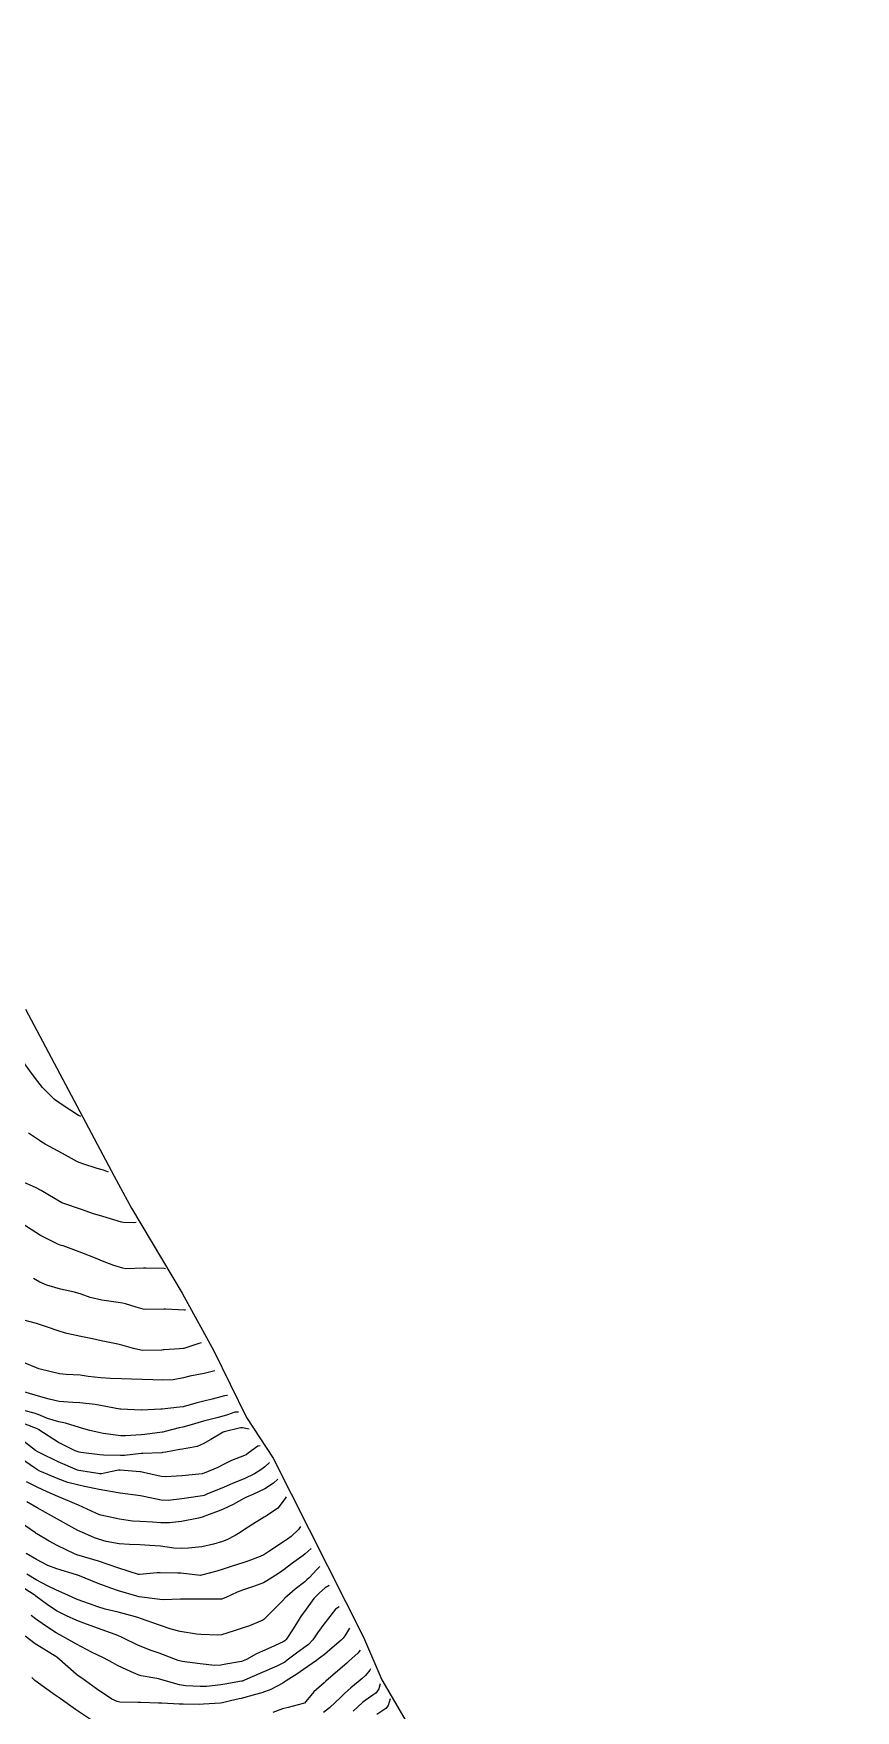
# Model space of a CAD drawing. Header units: metres. Extents: x 318500 to 325275, y 7408834 to 7428799.
# Drawn here: x 322841.9 to 322921.5, y 7421890.1 to 7422052.5 of the extents above; entities that cross this region are included whole.
import ezdxf

# ---------------------------------------------------------------- set-up
doc = ezdxf.new("R2010")
doc.units = ezdxf.units.M
doc.header["$MEASUREMENT"] = 0
for name, color, linetype in [('Area', 45, 'Continuous'), ('Curvas de Nivel 1m', 11, 'Continuous'), ('Curvas de Nivel 5m', 15, 'Continuous'), ('Vias Primárias', 230, 'Continuous')]:
    doc.layers.add(name, color=color, linetype=linetype)

msp = doc.modelspace()

# ---------------------------------------------------------------- linework, layer by layer
at = {"layer": 'Area'}
msp.add_lwpolyline([(322841.14, 7421958.04), (322849.71, 7421941.87), (322851.39, 7421938.77), (322856.3, 7421930.54), (322859.38, 7421924.96), (322862.54, 7421918.48), (322865.1, 7421914.54), (322873.86, 7421897.22), (322875.62, 7421893.09), (322880.32, 7421885.08)], dxfattribs=at)
at = {"layer": 'Curvas de Nivel 1m', "flags": 128}
for points, elevation in [([(322846.5, 7421947.65), (322846.28, 7421947.74), (322844.77, 7421948.7), (322843.96, 7421949.3), (322842.8, 7421950.46), (322842.11, 7421951.32), (322841.56, 7421952.07), (322840.83, 7421953.12), (322840.74, 7421953.25), (322840.68, 7421953.34), (322840.39, 7421953.79), (322839.41, 7421955.36), (322838.87, 7421956.32), (322838.36, 7421957.38), (322837.97, 7421958.31), (322837.59, 7421959.38), (322837.12, 7421961.21), (322836.95, 7421962.18), (322836.77, 7421963.39), (322836.74, 7421963.62), (322836.72, 7421963.91)], 809), ([(322849.18, 7421942.25), (322848.69, 7421942.44), (322848.07, 7421942.62), (322846.7, 7421943.05), (322846.18, 7421943.27), (322844.71, 7421944.06), (322843.05, 7421944.98), (322842.73, 7421945.17), (322842.48, 7421945.31), (322841.44, 7421946.04)], 808), ([(322851.84, 7421937.37), (322851.56, 7421937.34), (322850.62, 7421937.37), (322850.42, 7421937.41), (322848.63, 7421937.95), (322847.61, 7421938.27), (322846.64, 7421938.61), (322844.65, 7421939.29), (322842.66, 7421940.47), (322842.11, 7421940.76), (322840.78, 7421941.34)], 807), ([(322854.69, 7421932.91), (322854.57, 7421932.92), (322852.78, 7421932.96), (322852.57, 7421932.96), (322850.86, 7421932.91), (322850.57, 7421932.95), (322849.69, 7421933.22), (322848.58, 7421933.64), (322847.9, 7421933.92), (322846.59, 7421934.44), (322844.78, 7421935.11), (322844.6, 7421935.17), (322844.28, 7421935.29), (322842.6, 7421936.11), (322840.68, 7421937.34)], 806), ([(322858.15, 7421925.73), (322857.92, 7421925.66), (322856.46, 7421925.17), (322856.43, 7421925.17), (322856.03, 7421925.13), (322854.56, 7421925.04), (322854.46, 7421925.04), (322854.34, 7421925.03), (322852.46, 7421924.99), (322852.29, 7421925.01), (322851.6, 7421925.19), (322850.46, 7421925.51), (322850.09, 7421925.59), (322848.47, 7421925.91), (322847.61, 7421926.11), (322846.48, 7421926.35), (322845.14, 7421926.62), (322844.48, 7421926.81), (322843.08, 7421927.3), (322842.49, 7421927.51), (322842.21, 7421927.6), (322840.5, 7421928.06)], 804), ([(322859.47, 7421923.01), (322858.7, 7421922.83), (322858.44, 7421922.77), (322857.06, 7421922.49), (322856.43, 7421922.34), (322855.43, 7421922.14), (322854.42, 7421922.1), (322853.45, 7421922.14), (322852.42, 7421922.18), (322851.4, 7421922.22), (322850.43, 7421922.25), (322849.37, 7421922.28), (322848.43, 7421922.34), (322847.19, 7421922.48), (322846.43, 7421922.58), (322845.06, 7421922.66), (322844.43, 7421922.73), (322842.56, 7421923.19), (322842.44, 7421923.22), (322842.21, 7421923.31), (322840.95, 7421923.83)], 803), ([(322860.69, 7421920.64), (322860.62, 7421920.64), (322860.4, 7421920.58), (322859.21, 7421920.27), (322858.39, 7421920.07), (322857.63, 7421919.88), (322856.39, 7421919.54), (322856.03, 7421919.48), (322854.38, 7421919.3), (322854.25, 7421919.29), (322852.38, 7421919.21), (322852.35, 7421919.21), (322850.38, 7421919.3), (322850.28, 7421919.31), (322848.39, 7421919.67), (322847.87, 7421919.76), (322846.39, 7421919.91), (322845.71, 7421919.95), (322844.39, 7421920.06), (322843.43, 7421920.26), (322842.4, 7421920.56), (322840.65, 7421921.09)], 802), ([(322861.74, 7421919.01), (322861.4, 7421919.02), (322860.68, 7421918.76), (322860.38, 7421918.66), (322859.8, 7421918.51), (322858.37, 7421918.13), (322856.95, 7421917.71), (322856.36, 7421917.56), (322856.01, 7421917.49), (322854.67, 7421917.15), (322854.42, 7421917.08), (322854.36, 7421917.07), (322852.68, 7421916.85), (322852.35, 7421916.82), (322850.83, 7421916.72), (322850.35, 7421916.73), (322848.64, 7421916.95), (322848.36, 7421917), (322847.37, 7421917.24), (322846.57, 7421917.46), (322846.36, 7421917.53), (322845.01, 7421917.93), (322844.37, 7421918.08), (322843.28, 7421918.39), (322842.37, 7421918.77), (322841.97, 7421918.91), (322840.38, 7421919.32)], 801), ([(322863.86, 7421915.74), (322863.64, 7421915.73), (322862.7, 7421915.04), (322862.49, 7421914.89), (322862.33, 7421914.8), (322861.07, 7421914.32), (322860.31, 7421913.94), (322859.74, 7421913.65), (322858.42, 7421913.1), (322858.3, 7421913.06), (322858.25, 7421913.05), (322856.3, 7421912.83), (322854.68, 7421912.76), (322854.3, 7421912.78), (322853.97, 7421912.83), (322852.57, 7421913.18), (322852.3, 7421913.23), (322852.25, 7421913.23), (322850.3, 7421913.39), (322850.13, 7421913.38), (322849.35, 7421913.22), (322848.5, 7421913.03), (322848.3, 7421913.03), (322848.13, 7421913.06), (322846.9, 7421913.25), (322846.3, 7421913.36), (322846.16, 7421913.4), (322844.31, 7421914.2), (322842.6, 7421915.03), (322842.33, 7421915.18), (322842.12, 7421915.31), (322840.35, 7421916.66)], 799), ([(322864.77, 7421914.12), (322864.31, 7421913.71), (322863.92, 7421913.41), (322863.29, 7421913.04), (322862.3, 7421912.55), (322861.23, 7421912.12), (322860.29, 7421911.71), (322858.77, 7421911.09), (322858.42, 7421910.95), (322858.28, 7421910.91), (322856.71, 7421910.68), (322856.27, 7421910.62), (322854.95, 7421910.47), (322854.27, 7421910.49), (322852.6, 7421910.85), (322852.28, 7421910.91), (322850.31, 7421911.18), (322850.28, 7421911.18), (322850.1, 7421911.21), (322848.28, 7421911.51), (322846.84, 7421911.81), (322846.29, 7421911.93), (322845.22, 7421912.21), (322844.29, 7421912.54), (322842.54, 7421913.31), (322842.3, 7421913.43), (322842.01, 7421913.61), (322840.32, 7421914.77)], 798), ([(322865.55, 7421912.51), (322865.15, 7421912.15), (322864.29, 7421911.58), (322863.14, 7421911.04), (322862.54, 7421910.78), (322862.27, 7421910.64), (322861.25, 7421910.07), (322860.26, 7421909.62), (322859.87, 7421909.46), (322858.9, 7421909.09), (322858.25, 7421908.84), (322857.88, 7421908.74), (322856.24, 7421908.42), (322855.09, 7421908.29), (322854.24, 7421908.3), (322853.42, 7421908.35), (322852.24, 7421908.41), (322851.5, 7421908.45), (322850.24, 7421908.64), (322848.44, 7421909.04), (322848.25, 7421909.1), (322847.94, 7421909.23), (322846.26, 7421910), (322845.03, 7421910.52), (322844.27, 7421910.84), (322843.25, 7421911.3), (322842.28, 7421911.74), (322841.23, 7421912.27)], 797), ([(322866.36, 7421910.82), (322866.28, 7421910.66), (322865.55, 7421909.71), (322864.56, 7421909.02), (322864.36, 7421908.9), (322864.25, 7421908.83), (322863.13, 7421908.15), (322862.23, 7421907.57), (322861.92, 7421907.36), (322861.42, 7421907.06), (322860.63, 7421906.65), (322860.21, 7421906.48), (322859.35, 7421906.22), (322858.21, 7421905.98), (322856.92, 7421905.83), (322856.21, 7421905.79), (322855.5, 7421905.84), (322854.21, 7421906.03), (322853.16, 7421906.11), (322852.21, 7421906.16), (322851.2, 7421906.19), (322850.21, 7421906.25), (322848.94, 7421906.49), (322848.21, 7421906.71), (322847.83, 7421906.85), (322846.87, 7421907.25), (322846.22, 7421907.56), (322845.61, 7421907.88), (322844.24, 7421908.66), (322843.07, 7421909.3), (322842.26, 7421909.74), (322841.27, 7421910.31)], 796), ([(322868.78, 7421905.81), (322868.2, 7421905.28), (322868.03, 7421905.14), (322867.78, 7421904.97), (322866.87, 7421904.31), (322866.18, 7421903.77), (322865.73, 7421903.45), (322865.02, 7421903.01), (322864.5, 7421902.67), (322864.16, 7421902.47), (322863.11, 7421902.08), (322862.15, 7421901.76), (322861.64, 7421901.56), (322860.52, 7421901.07), (322860.26, 7421900.95), (322860.14, 7421900.91), (322859.96, 7421900.9), (322858.14, 7421900.9), (322857.94, 7421900.9), (322856.14, 7421900.9), (322854.45, 7421900.84), (322854.14, 7421900.87), (322853.9, 7421900.91), (322852.14, 7421901.14), (322851.92, 7421901.18), (322850.15, 7421901.72), (322849.41, 7421901.95), (322848.16, 7421902.4), (322846.21, 7421903.22), (322846.17, 7421903.23), (322846.09, 7421903.26), (322844.18, 7421903.82), (322843.31, 7421904.17), (322842.19, 7421904.73), (322841.19, 7421905.33)], 794), ([(322869.63, 7421904.06), (322869.35, 7421903.78), (322868.58, 7421902.96), (322868.37, 7421902.76), (322868.16, 7421902.58), (322867.25, 7421901.88), (322866.23, 7421900.99), (322866.19, 7421900.94), (322866.14, 7421900.87), (322864.29, 7421899.02), (322864.2, 7421898.94), (322864.12, 7421898.88), (322862.82, 7421898.33), (322862.11, 7421898.08), (322861.33, 7421897.83), (322860.1, 7421897.44), (322859.77, 7421897.4), (322858.1, 7421897.47), (322857.69, 7421897.52), (322856.1, 7421897.77), (322855.25, 7421897.99), (322854.11, 7421898.39), (322852.27, 7421899.03), (322852.12, 7421899.08), (322851.77, 7421899.18), (322850.12, 7421899.63), (322848.85, 7421899.94), (322848.13, 7421900.15), (322847.32, 7421900.43), (322846.14, 7421900.88), (322845.24, 7421901.27), (322844.15, 7421901.77), (322843.26, 7421902.19), (322842.16, 7421902.77), (322841.26, 7421903.32)], 793), ([(322870.52, 7421902.21), (322870.16, 7421902), (322869.58, 7421901.51), (322869.06, 7421900.96), (322868.13, 7421899.71), (322867.82, 7421899.28), (322867.63, 7421898.97), (322867.06, 7421898.03), (322866.37, 7421896.99), (322866.23, 7421896.85), (322866.09, 7421896.76), (322864.88, 7421896.21), (322864.07, 7421895.85), (322863.51, 7421895.59), (322862.52, 7421895.04), (322862.06, 7421894.87), (322860.53, 7421894.59), (322860.05, 7421894.52), (322859.45, 7421894.48), (322858.06, 7421894.63), (322856.31, 7421894.87), (322856.06, 7421894.92), (322855.9, 7421894.97), (322855.49, 7421895.13), (322854.07, 7421895.67), (322853.3, 7421895.94), (322852.08, 7421896.41), (322850.49, 7421897.2), (322850.09, 7421897.37), (322849.83, 7421897.47), (322848.1, 7421898.09), (322846.79, 7421898.57), (322846.11, 7421898.82), (322845.1, 7421899.27), (322844.13, 7421899.78), (322843.22, 7421900.38), (322842.14, 7421901.2), (322842.08, 7421901.25), (322841.99, 7421901.31), (322840.16, 7421902.48)], 792), ([(322871.51, 7421900.17), (322871.14, 7421899.92), (322870.37, 7421898.94), (322870.26, 7421898.79), (322870.11, 7421898.6), (322869.41, 7421897.64), (322868.95, 7421896.96), (322868.53, 7421896.51), (322868.08, 7421896.18), (322867.37, 7421895.67), (322866.48, 7421894.99), (322866.24, 7421894.81), (322866.06, 7421894.7), (322865.48, 7421894.42), (322864.05, 7421893.78), (322862.34, 7421893.05), (322862.13, 7421892.96), (322862.04, 7421892.94), (322860.44, 7421892.66), (322860.03, 7421892.59), (322858.67, 7421892.45), (322858.03, 7421892.44), (322856.63, 7421892.51), (322856.03, 7421892.61), (322854.11, 7421893.15), (322854.06, 7421893.17), (322854.04, 7421893.17), (322852.34, 7421893.47), (322852.04, 7421893.56), (322851.36, 7421893.87), (322850.05, 7421894.47), (322849.58, 7421894.73), (322848.68, 7421895.22), (322848.06, 7421895.51), (322847.54, 7421895.77), (322846.08, 7421896.54), (322844.74, 7421897.27), (322844.1, 7421897.65), (322843.08, 7421898.32), (322842.12, 7421899), (322841.7, 7421899.32)], 791), ([(322873.54, 7421895.96), (322873.31, 7421895.66), (322872.47, 7421894.91), (322872.25, 7421894.71), (322872.06, 7421894.54), (322870.2, 7421892.94), (322870.12, 7421892.86), (322870.04, 7421892.8), (322869.05, 7421891.93), (322868.27, 7421890.97), (322868.14, 7421890.84), (322868.01, 7421890.79), (322866.56, 7421890.42), (322866, 7421890.26), (322865.09, 7421889.91)], 789), ([(322874.53, 7421894.16), (322874.48, 7421894.01), (322874.05, 7421893.52), (322873.72, 7421893.22), (322873.35, 7421892.9), (322872.63, 7421892.31), (322872.02, 7421891.77), (322871.58, 7421891.35), (322871.16, 7421890.92), (322870.56, 7421890.37), (322869.99, 7421889.92)], 788), ([(322847.44, 7421889.24), (322845.99, 7421890.2), (322844.48, 7421891.28), (322844.01, 7421891.61), (322842.99, 7421892.33), (322842.04, 7421893.02), (322841.75, 7421893.31)], 789), ([(322875.47, 7421892.7), (322875.35, 7421892.22), (322875.07, 7421891.83), (322874.01, 7421891.09), (322873.9, 7421891), (322873.77, 7421890.89), (322872.85, 7421890.05)], 787), ([(322876.42, 7421891.25), (322876.25, 7421890.61), (322876, 7421890.3), (322875.14, 7421889.73)], 786)]:
    msp.add_lwpolyline(points, dxfattribs=dict(at, elevation=elevation))
at = {"layer": 'Curvas de Nivel 5m', "flags": 128}
for points, elevation in [([(322856.63, 7421928.91), (322856.52, 7421928.89), (322854.68, 7421928.98), (322854.52, 7421928.98), (322852.74, 7421928.95), (322852.52, 7421928.98), (322851.85, 7421929.19), (322850.83, 7421929.51), (322850.52, 7421929.58), (322850.1, 7421929.64), (322848.53, 7421929.87), (322847.41, 7421930.13), (322846.53, 7421930.43), (322845.89, 7421930.62), (322844.54, 7421930.91), (322843.2, 7421931.3), (322842.54, 7421931.59), (322841.91, 7421931.95)], 805), ([(322862.8, 7421917.37), (322862.15, 7421917.49), (322861.94, 7421917.48), (322860.36, 7421917.1), (322860.28, 7421917.07), (322859.08, 7421916.36), (322858.34, 7421915.93), (322857.75, 7421915.7), (322856.33, 7421915.43), (322856.07, 7421915.39), (322854.72, 7421915.15), (322854.39, 7421915.09), (322854.33, 7421915.08), (322852.48, 7421915.02), (322852.33, 7421915.01), (322850.72, 7421914.8), (322850.32, 7421914.8), (322848.69, 7421914.86), (322848.32, 7421914.88), (322846.49, 7421915.09), (322846.33, 7421915.13), (322845.95, 7421915.27), (322844.34, 7421916.08), (322842.44, 7421917.31), (322842.36, 7421917.35), (322840.95, 7421917.91)], 800), ([(322867.75, 7421907.95), (322867.55, 7421907.66), (322866.86, 7421906.98), (322866.5, 7421906.71), (322866.22, 7421906.52), (322864.69, 7421905.5), (322864.2, 7421905.2), (322863.84, 7421905.03), (322862.66, 7421904.58), (322862.19, 7421904.43), (322861.15, 7421904.1), (322860.18, 7421903.76), (322859.65, 7421903.61), (322858.17, 7421903.21), (322858.07, 7421903.2), (322856.17, 7421903.41), (322855.88, 7421903.43), (322854.17, 7421903.45), (322853.89, 7421903.44), (322852.17, 7421903.28), (322852.06, 7421903.29), (322850.18, 7421903.91), (322849.14, 7421904.26), (322848.19, 7421904.57), (322846.34, 7421905.12), (322846.2, 7421905.16), (322845.96, 7421905.26), (322844.21, 7421906.11), (322843.44, 7421906.52), (322842.22, 7421907.23), (322842.17, 7421907.26), (322842.1, 7421907.31), (322840.24, 7421908.62)], 795), ([(322872.51, 7421898.1), (322872.1, 7421897.44), (322871.88, 7421897.13), (322871.68, 7421896.92), (322870.83, 7421896.18), (322870.07, 7421895.54), (322869.74, 7421895.27), (322869.3, 7421894.95), (322868.05, 7421894.08), (322867.39, 7421893.63), (322866.38, 7421892.99), (322866.18, 7421892.85), (322866.04, 7421892.76), (322864.88, 7421892.15), (322864.02, 7421891.83), (322863.4, 7421891.65), (322862.01, 7421891.29), (322861.82, 7421891.25), (322860.99, 7421891.06), (322860.22, 7421890.86), (322860.01, 7421890.83), (322858.38, 7421890.72), (322858, 7421890.7), (322856.39, 7421890.73), (322856, 7421890.74), (322854.32, 7421890.83), (322854.01, 7421890.84), (322852.3, 7421890.88), (322852.01, 7421890.89), (322850.28, 7421890.92), (322850.01, 7421890.97), (322849.48, 7421891.21), (322848.02, 7421892.22), (322846.58, 7421893.25), (322846.25, 7421893.47), (322846.04, 7421893.63), (322844.16, 7421895.28), (322844.06, 7421895.35), (322843.9, 7421895.44), (322842.08, 7421896.57), (322841.1, 7421897.32)], 790)]:
    msp.add_lwpolyline(points, dxfattribs=dict(at, elevation=elevation))
at = {"layer": 'Vias Primárias'}
for points in [[(323715.64, 7420145.55, 0), (323709.04, 7420132.94)], [(323831.09, 7420001.79, 0), (323833.84, 7420008.44, 0.220888)]]:
    msp.add_lwpolyline(points, format="xyb", dxfattribs=at)

doc.saveas('drawing.dxf')
